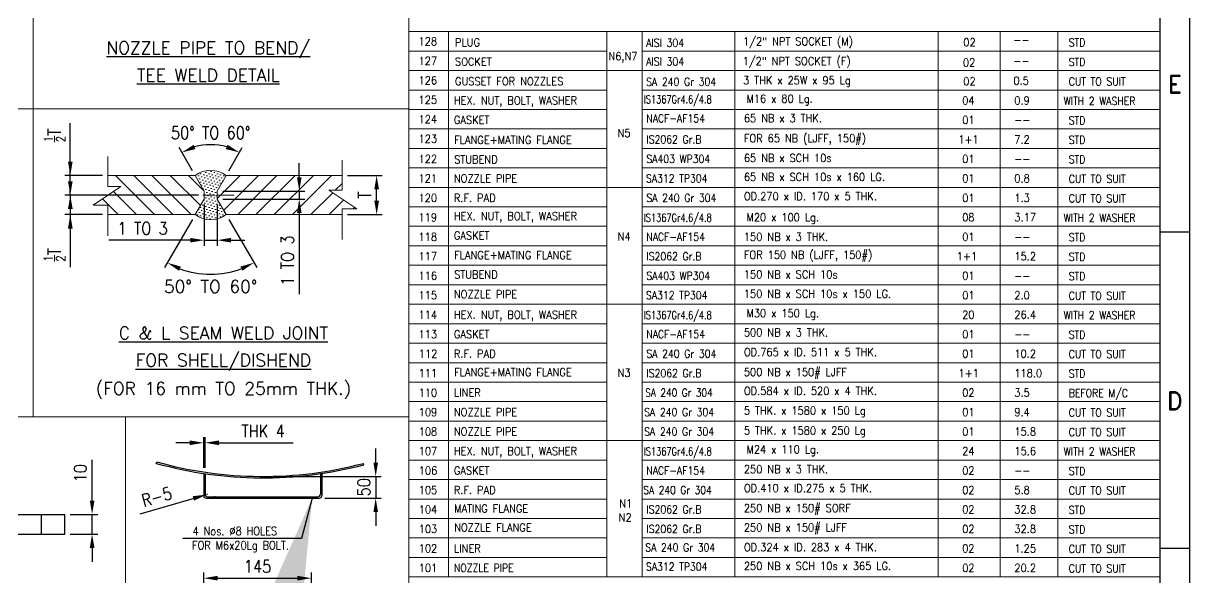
# Model space of a CAD drawing. Header units: millimetres. Extents: x 10144 to 11200, y -168 to 270.
# Drawn here: x 10528.5 to 10738.1, y 3.1 to 102.8 of the extents above; entities that cross this region are included whole.
import ezdxf
from ezdxf.enums import TextEntityAlignment as Align

# ---------------------------------------------------------------- set-up
doc = ezdxf.new("R2010")
doc.units = ezdxf.units.MM
doc.header["$LTSCALE"] = 3
for name, pattern in [('CENTER2', [1.125, 0.75, -0.125, 0.125, -0.125]), ('HIDDEN', [9.525, 6.35, -3.175]), ('PHANTOM2', [31.75, 15.875, -3.175, 3.175, -3.175, 3.175, -3.175])]:
    doc.linetypes.add(name, pattern=pattern)
doc.layers.get('0').update_dxf_attribs({"color": 5})
for name, color, linetype in [('BOD', 7, 'Continuous'), ('DIM', 6, 'Continuous'), ('Hid', 4, 'HIDDEN'), ('TEXT', 5, 'Continuous')]:
    doc.layers.add(name, color=color, linetype=linetype)
for name, color, linetype, lineweight in [('C_Center', 1, 'CENTER2', 9), ('E_Equipment', 5, 'Continuous', 13), ('Ha_Hatch', 1, 'Continuous', 5), ('P_Phantom', 9, 'PHANTOM2', 13), ('T_Text', 5, 'Continuous', 13), ('W_Weld', 2, 'WELD', 18)]:
    doc.layers.add(name, color=color, linetype=linetype, lineweight=lineweight)
doc.styles.add('BEV0', font='verdana.ttf', dxfattribs={"height": 4})
doc.styles.add('BEV00', font='romans.shx')
doc.styles.add('ISOCP3', font='isocp3.shx')
doc.styles.add('ROMAND', font='romand')
doc.styles.add('ROMANS', font='ROMANS.shx', dxfattribs={"width": 0.85})
doc.linetypes.add('WELD', pattern='A,0.004164,["x",ROMANS,S=0.004926,R=0,X=0,Y=-0.001649],0.008152', length=0.012316)
doc.dimstyles.new('MEGA_MM', dxfattribs={"dimtxt": 2, "dimasz": 2, "dimexe": 1, "dimexo": 1, "dimgap": 1, "dimtad": 1, "dimdec": 0, "dimzin": 0, "dimdsep": 46, "dimtxsty": 'ROMANS', "dimcen": 1, "dimclrd": 6, "dimclre": 6, "dimclrt": 5, "dimadec": 0, "dimazin": 0, "dimtfac": 1, "dimtdec": 0, "dimtmove": 0, "dimatfit": 3, "dimfxl": 1, "dimtolj": 1, "dimtzin": 0, "dimarcsym": 0})
doc.dimstyles.new('MEGA_STD', dxfattribs={"dimtxt": 2.5, "dimasz": 2.5, "dimexe": 1, "dimexo": 1, "dimgap": 1, "dimtad": 1, "dimdec": 1, "dimdsep": 46, "dimtxsty": 'ISOCP3', "dimcen": 1, "dimclrd": 6, "dimclre": 6, "dimclrt": 5, "dimadec": 0, "dimazin": 0, "dimtfac": 1, "dimtdec": 1, "dimtmove": 0, "dimatfit": 3, "dimfxl": 1, "dimtolj": 1, "dimarcsym": 0})
doc.dimstyles.new('MEGA_STD$0', dxfattribs={"dimtxt": 2.5, "dimasz": 2.5, "dimexe": 1, "dimexo": 1, "dimgap": 1, "dimtad": 1, "dimdec": 1, "dimdsep": 46, "dimtxsty": 'ISOCP3', "dimcen": 1, "dimclrd": 6, "dimclre": 6, "dimclrt": 5, "dimadec": 0, "dimazin": 0, "dimtfac": 1, "dimtdec": 1, "dimtmove": 0, "dimatfit": 3, "dimfxl": 1, "dimtolj": 1, "dimarcsym": 0})

# ---------------------------------------------------------------- blocks, each defined once
blk = doc.blocks.new('*D2731')
at = {"layer": 'Defpoints', "color": 0}
for p in [(10580.25, 3), (10560.89, -2.06), (10580.25, -2.06)]:
    blk.add_point(p, dxfattribs=at)
at = {"layer": 'E_Equipment', "color": 6, "linetype": 'ByBlock', "lineweight": -2}
for p, q in [((10560.89, -1.06), (10560.89, 4)), ((10563.39, 3), (10577.75, 3)), ((10580.25, -1.06), (10580.25, 4))]:
    blk.add_line(p, q, dxfattribs=at)
at = {"layer": 'E_Equipment', "color": 6}
for points in [[(10563.39, 3.41), (10563.39, 2.58), (10560.89, 3)], [(10577.75, 2.58), (10577.75, 3.41), (10580.25, 3)]]:
    blk.add_solid(points, dxfattribs=at)
at = {"layer": 'E_Equipment', "color": 5, "insert": (10570.57, 5.12), "char_height": 2.25, "attachment_point": 5, "style": 'ROMANS'}
blk.add_mtext('\\A1;145', dxfattribs=at)
blk = doc.blocks.new('*D2734')
at = {"layer": 'Defpoints', "color": 0}
for p in [(10561.43, 18.02), (10561.58, 18.06)]:
    blk.add_point(p, dxfattribs=at)
at = {"layer": 'E_Equipment', "color": 6, "linetype": 'ByBlock', "lineweight": -2}
for p, q in [((10549.46, 14.55), (10559.03, 17.33)), ((10561.58, 18.06), (10561.43, 18.02))]:
    blk.add_line(p, q, dxfattribs=at)
at = {"layer": 'E_Equipment', "color": 6}
blk.add_solid([(10559.15, 16.93), (10558.91, 17.73), (10561.43, 18.02)], dxfattribs=at)
at = {"layer": 'E_Equipment', "color": 5, "insert": (10552.45, 17.63), "char_height": 2.25, "attachment_point": 5, "rotation": 16.1447, "style": 'ROMANS'}
blk.add_mtext('\\A1;R-5', dxfattribs=at)
blk = doc.blocks.new('*D2735')
at = {"layer": 'Defpoints', "color": 0}
for p in [(10561.15, 27.34), (10560.89, 21.84), (10561.15, 21.84)]:
    blk.add_point(p, dxfattribs=at)
at = {"layer": 'E_Equipment', "color": 6, "linetype": 'ByBlock', "lineweight": -2}
for p, q in [((10558.39, 27.34), (10555.89, 27.34)), ((10560.89, 22.84), (10560.89, 28.34)), ((10560.89, 27.34), (10561.15, 27.34)), ((10561.15, 22.84), (10561.15, 28.34)), ((10563.65, 27.34), (10576.98, 27.34))]:
    blk.add_line(p, q, dxfattribs=at)
at = {"layer": 'E_Equipment', "color": 6}
for points in [[(10558.39, 26.92), (10558.39, 27.76), (10560.89, 27.34)], [(10563.65, 27.76), (10563.65, 26.92), (10561.15, 27.34)]]:
    blk.add_solid(points, dxfattribs=at)
at = {"layer": 'E_Equipment', "color": 5, "insert": (10571.57, 29.46), "char_height": 2.25, "attachment_point": 5, "style": 'ROMANS'}
blk.add_mtext('\\A1;THK 4', dxfattribs=at)
blk = doc.blocks.new('*D2736')
at = {"layer": 'Defpoints', "color": 0}
for p in [(10570.53, 21.29), (10581.69, 17.38), (10591.81, 17.38)]:
    blk.add_point(p, dxfattribs=at)
at = {"layer": 'E_Equipment', "color": 6, "linetype": 'ByBlock', "lineweight": -2}
for p, q in [((10591.81, 23.79), (10591.81, 26.29)), ((10571.53, 21.29), (10592.81, 21.29)), ((10591.81, 21.29), (10591.81, 17.38)), ((10582.69, 17.38), (10592.81, 17.38)), ((10591.81, 14.88), (10591.81, 12.38))]:
    blk.add_line(p, q, dxfattribs=at)
at = {"layer": 'E_Equipment', "color": 6}
for points in [[(10591.4, 23.79), (10592.23, 23.79), (10591.81, 21.29)], [(10592.23, 14.88), (10591.4, 14.88), (10591.81, 17.38)]]:
    blk.add_solid(points, dxfattribs=at)
at = {"layer": 'E_Equipment', "color": 5, "insert": (10589.69, 19.34), "char_height": 2.25, "attachment_point": 5, "rotation": 90, "style": 'ROMANS'}
blk.add_mtext('\\A1;50', dxfattribs=at)
blk = doc.blocks.new('*D2755')
at = {"layer": 'Defpoints', "color": 0}
for p in [(10563.31, 72.6), (10563.31, 71.16), (10578.07, 71.16)]:
    blk.add_point(p, dxfattribs=at)
at = {"layer": 'E_Equipment', "color": 6, "linetype": 'ByBlock', "lineweight": -2}
for p, q in [((10578.07, 75.1), (10578.07, 77.6)), ((10564.31, 72.6), (10579.07, 72.6)), ((10578.07, 72.6), (10578.07, 71.16)), ((10564.31, 71.16), (10579.07, 71.16)), ((10578.07, 68.66), (10578.07, 54.05))]:
    blk.add_line(p, q, dxfattribs=at)
at = {"layer": 'E_Equipment', "color": 6}
for points in [[(10577.66, 75.1), (10578.49, 75.1), (10578.07, 72.6)], [(10578.49, 68.66), (10577.66, 68.66), (10578.07, 71.16)]]:
    blk.add_solid(points, dxfattribs=at)
at = {"layer": 'E_Equipment', "color": 5, "insert": (10575.95, 60.11), "char_height": 2.25, "attachment_point": 5, "rotation": 90, "style": 'ROMANS'}
blk.add_mtext('\\A1;1 TO 3', dxfattribs=at)
blk = doc.blocks.new('*D2756')
at = {"layer": 'Defpoints', "color": 0}
for p in [(10563.94, 80.79), (10559.36, 75.4), (10564.92, 75.4), (10560.97, 72.6), (10563.31, 72.6)]:
    blk.add_point(p, dxfattribs=at)
at = {"layer": 'E_Equipment', "color": 6, "linetype": 'ByBlock', "lineweight": -2}
for p, q in [((10558.86, 76.26), (10556.46, 80.42)), ((10565.42, 76.26), (10567.82, 80.42))]:
    blk.add_line(p, q, dxfattribs=at)
blk.add_arc((10562.14, 70.57), 10.37, 73.8483, 106.1517, dxfattribs=at)
at = {"layer": 'E_Equipment', "color": 6}
for points in [[(10559.09, 80.92), (10559.42, 80.15), (10556.96, 79.55)], [(10564.86, 80.15), (10565.19, 80.92), (10567.32, 79.55)]]:
    blk.add_solid(points, dxfattribs=at)
at = {"layer": 'E_Equipment', "color": 5, "insert": (10562.14, 83.07), "char_height": 2.25, "attachment_point": 5, "style": 'ROMANS'}
blk.add_mtext('50%%D TO 60%%D', dxfattribs=at)
blk = doc.blocks.new('*D2757')
at = {"layer": 'Defpoints', "color": 0}
for p in [(10560.97, 71.16), (10563.31, 71.16), (10559.36, 68.36), (10564.92, 68.36), (10564.84, 57.87)]:
    blk.add_point(p, dxfattribs=at)
at = {"layer": 'E_Equipment', "color": 6, "linetype": 'ByBlock', "lineweight": -2}
for p, q in [((10558.86, 67.5), (10553.86, 58.85)), ((10565.42, 67.5), (10570.42, 58.85))]:
    blk.add_line(p, q, dxfattribs=at)
blk.add_arc((10562.14, 73.18), 15.55, 249.2198, 290.7802, dxfattribs=at)
at = {"layer": 'E_Equipment', "color": 6}
for points in [[(10556.8, 59.02), (10556.44, 58.27), (10554.36, 59.71)], [(10567.84, 58.27), (10567.48, 59.02), (10569.92, 59.71)]]:
    blk.add_solid(points, dxfattribs=at)
blk = doc.blocks.new('*D2758')
at = {"layer": 'Defpoints', "color": 0}
for p in [(10560.97, 71.16), (10563.31, 71.16), (10563.31, 63.77)]:
    blk.add_point(p, dxfattribs=at)
at = {"layer": 'E_Equipment', "color": 6, "linetype": 'ByBlock', "lineweight": -2}
for p, q in [((10560.97, 70.16), (10560.97, 62.77)), ((10563.31, 70.16), (10563.31, 62.77)), ((10558.47, 63.77), (10543.86, 63.77)), ((10560.97, 63.77), (10563.31, 63.77)), ((10565.81, 63.77), (10568.31, 63.77))]:
    blk.add_line(p, q, dxfattribs=at)
at = {"layer": 'E_Equipment', "color": 6}
for points in [[(10558.47, 63.35), (10558.47, 64.18), (10560.97, 63.77)], [(10565.81, 64.18), (10565.81, 63.35), (10563.31, 63.77)]]:
    blk.add_solid(points, dxfattribs=at)
at = {"layer": 'E_Equipment', "color": 5, "insert": (10549.92, 65.89), "char_height": 2.25, "attachment_point": 5, "style": 'ROMANS'}
blk.add_mtext('\\A1;1 TO 3', dxfattribs=at)
blk = doc.blocks.new('*D2759')
at = {"layer": 'Defpoints', "color": 0}
for p in [(10585.76, 75.4), (10591.98, 75.4), (10585.76, 68.36)]:
    blk.add_point(p, dxfattribs=at)
at = {"layer": 'E_Equipment', "color": 6, "linetype": 'ByBlock', "lineweight": -2}
for p, q in [((10586.76, 75.4), (10592.98, 75.4)), ((10591.98, 70.86), (10591.98, 72.9)), ((10586.76, 68.36), (10592.98, 68.36))]:
    blk.add_line(p, q, dxfattribs=at)
at = {"layer": 'E_Equipment', "color": 6}
for points in [[(10592.4, 72.9), (10591.56, 72.9), (10591.98, 75.4)], [(10591.56, 70.86), (10592.4, 70.86), (10591.98, 68.36)]]:
    blk.add_solid(points, dxfattribs=at)
at = {"layer": 'E_Equipment', "color": 5, "insert": (10589.85, 71.88), "char_height": 2.25, "attachment_point": 5, "rotation": 90, "style": 'ROMANS'}
blk.add_mtext('\\A1;T', dxfattribs=at)
blk = doc.blocks.new('*D2760')
at = {"layer": 'Defpoints', "color": 0}
for p in [(10560.97, 71.88), (10536.92, 68.36), (10543.68, 68.36)]:
    blk.add_point(p, dxfattribs=at)
at = {"layer": 'E_Equipment', "color": 6, "linetype": 'ByBlock', "lineweight": -2}
for p, q in [((10536.92, 74.38), (10536.92, 76.88)), ((10559.97, 71.88), (10535.92, 71.88)), ((10536.92, 71.88), (10536.92, 68.36)), ((10542.68, 68.36), (10535.92, 68.36)), ((10536.92, 65.86), (10536.92, 58.91))]:
    blk.add_line(p, q, dxfattribs=at)
at = {"layer": 'E_Equipment', "color": 6}
for points in [[(10536.5, 74.38), (10537.34, 74.38), (10536.92, 71.88)], [(10537.34, 65.86), (10536.5, 65.86), (10536.92, 68.36)]]:
    blk.add_solid(points, dxfattribs=at)
at = {"layer": 'E_Equipment', "color": 5, "insert": (10534.08, 61.14), "char_height": 2.25, "attachment_point": 5, "rotation": 90, "style": 'ROMANS'}
blk.add_mtext('\\A1;{\\H0.7x;\\S1/2;}T', dxfattribs=at)
blk = doc.blocks.new('*D2761')
at = {"layer": 'Defpoints', "color": 0}
for p in [(10536.92, 75.4), (10543.68, 75.4), (10560.97, 71.88)]:
    blk.add_point(p, dxfattribs=at)
at = {"layer": 'E_Equipment', "color": 6, "linetype": 'ByBlock', "lineweight": -2}
for p, q in [((10536.92, 77.9), (10536.92, 84.84)), ((10542.68, 75.4), (10535.92, 75.4)), ((10536.92, 71.88), (10536.92, 75.4)), ((10559.97, 71.88), (10535.92, 71.88)), ((10536.92, 69.38), (10536.92, 66.88))]:
    blk.add_line(p, q, dxfattribs=at)
at = {"layer": 'E_Equipment', "color": 6}
for points in [[(10536.5, 77.9), (10537.34, 77.9), (10536.92, 75.4)], [(10537.34, 69.38), (10536.5, 69.38), (10536.92, 71.88)]]:
    blk.add_solid(points, dxfattribs=at)
at = {"layer": 'E_Equipment', "color": 5, "insert": (10534.08, 82.62), "char_height": 2.25, "attachment_point": 5, "rotation": 90, "style": 'ROMANS'}
blk.add_mtext('\\A1;{\\H0.7x;\\S1/2;}T', dxfattribs=at)
blk = doc.blocks.new('A$C62B60EB5')
at = {"linetype": 'Continuous'}
blk.add_lwpolyline([(588.69, 5.31), (588.69, 414.69), (21.25, 414.69), (21.25, 5.31)], close=True, dxfattribs=at)
at = {"layer": 'BOD', "linetype": 'Continuous'}
for p, q in [((594, 233.02), (588.69, 233.02)), ((594, 176.09), (588.69, 176.09))]:
    blk.add_line(p, q, dxfattribs=at)
at = {"layer": 'BOD', "color": 1, "linetype": 'Continuous'}
blk.add_lwpolyline([(594, 420), (0, 420), (0, 0), (594, 0)], close=True, dxfattribs=at)
at = {"layer": 'Hid', "color": 5, "style": 'BEV0'}
for tag, p in [('TITLE', (510.45, 49.46)), ('CUSTOMER', (510.45, 42.89)), ('PROJECTNO', (510.45, 36.33))]:
    blk.add_attdef(tag, text='', height=2.92, dxfattribs=at).set_placement(p, align=Align.MIDDLE_LEFT)
at = {"layer": 'Hid', "color": 0, "style": 'BEV00'}
for tag, p in [('DRAWN', (473.39, 30.27)), ('CHECKED', (473.39, 24.72)), ('APPROVED', (473.39, 19.18)), ('DATE', (473.39, 13.63)), ('SCALE', (473.39, 8.09))]:
    blk.add_attdef(tag, text='', height=1.82, dxfattribs=at).set_placement(p, align=Align.MIDDLE_LEFT)
at = {"layer": 'Hid', "color": 1, "style": 'BEV0'}
blk.add_attdef('DWG', text='', height=2.92, dxfattribs=at).set_placement((517.9, 9.24), align=Align.MIDDLE_LEFT)
blk.add_attdef('0', text='', height=2.92, dxfattribs=at).set_placement((574.82, 9.24), align=Align.MIDDLE_CENTER)
at = {"layer": 'TEXT', "color": 7, "linetype": 'Continuous', "style": 'ROMAND'}
for s, p in [('E', (591.34, 259.58)), ('D', (591.34, 202.66))]:
    blk.add_text(s, height=3.19, dxfattribs=at).set_placement(p, align=Align.MIDDLE)
blk = doc.blocks.new('*D2857')
at = {"layer": 'Defpoints', "color": 0}
for p in [(10535.91, 14.46), (10540.84, 14.46), (10535.91, 10.93)]:
    blk.add_point(p, dxfattribs=at)
at = {"layer": 'E_Equipment', "color": 6, "linetype": 'ByBlock', "lineweight": -2}
for p, q in [((10540.84, 16.96), (10540.84, 24.28)), ((10536.91, 14.46), (10541.84, 14.46)), ((10540.84, 10.93), (10540.84, 14.46)), ((10536.91, 10.93), (10541.84, 10.93)), ((10540.84, 8.43), (10540.84, 5.93))]:
    blk.add_line(p, q, dxfattribs=at)
at = {"layer": 'E_Equipment', "color": 6}
for points in [[(10540.42, 16.96), (10541.26, 16.96), (10540.84, 14.46)], [(10541.26, 8.43), (10540.42, 8.43), (10540.84, 10.93)]]:
    blk.add_solid(points, dxfattribs=at)
at = {"layer": 'E_Equipment', "color": 5, "insert": (10538.72, 21.87), "char_height": 2.25, "attachment_point": 5, "rotation": 90, "style": 'ROMANS'}
blk.add_mtext('\\A1;10', dxfattribs=at)

msp = doc.modelspace()

# ---------------------------------------------------------------- hatches: boundary and pattern name
at = {"layer": 'Ha_Hatch'}
h = msp.add_hatch(dxfattribs=at)
h.set_pattern_fill('ANSI31', color=256, scale=0.73125, angle=270, style=0)
h.set_pattern_definition([(315, (10273.8794, 51.0442), (1.641703, 1.641703), [])])
h.paths.add_polyline_path([(10559.36, 75.4), (10543.68, 75.4), (10543.68, 73.42), (10546.03, 73.42), (10541.05, 70.08), (10543.68, 70.08), (10543.68, 68.36), (10559.36, 68.36), (10560.97, 71.16), (10560.97, 72.6)])
h = msp.add_hatch(dxfattribs=at)
h.set_pattern_fill('ANSI31', color=256, scale=0.73125, style=0)
h.set_pattern_definition([(45, (10273.8794, 51.0442), (-1.641703, 1.641703), [])])
h.paths.add_polyline_path([(10585.76, 75.4), (10564.92, 75.4), (10563.31, 72.6), (10563.31, 71.16), (10564.92, 68.36), (10585.76, 68.36), (10585.76, 69.42), (10588.39, 69.42), (10583.41, 72.76), (10585.76, 72.76)])
at = {"layer": 'W_Weld'}
h = msp.add_hatch(dxfattribs=at)
h.set_pattern_fill('DOTS', color=256, scale=0.3375, angle=45, style=0)
h.set_pattern_definition([(45, (8588.40056, -423.225), (-0.18942728, 0.56828183), [0, -0.53578125])])
h.paths.add_polyline_path([(10564.92, 75.4, 0.330846), (10559.36, 75.4), (10560.97, 72.6), (10560.97, 71.16), (10559.36, 68.36, 0.330846), (10564.92, 68.36), (10563.31, 71.16), (10563.31, 72.6)])

# ---------------------------------------------------------------- linework, layer by layer
at = {"lineweight": 0}
for p, q in [((10597.79, 101.28), (10732.79, 101.28)), ((10604.92, 3.22), (10604.92, 101.28)), ((10633.33, 3.22), (10633.33, 101.28)), ((10639.69, 3.22), (10639.69, 101.28)), ((10656.34, 3.22), (10656.34, 101.28)), ((10692.9, 3.22), (10692.9, 101.28)), ((10704.06, 3.22), (10704.06, 101.28)), ((10714.43, 101.28), (10714.43, 3.22)), ((10597.79, 94.27), (10732.79, 94.27)), ((10597.79, 3.22), (10597.79, 90.77)), ((10597.79, 73.26), (10732.79, 73.26)), ((10597.79, 52.25), (10732.79, 52.25)), ((10597.79, 27.74), (10732.79, 27.74)), ((10597.79, 3.22), (10732.79, 3.22))]:
    msp.add_line(p, q, dxfattribs=at)
at = {"color": 6, "lineweight": 0}
for p, q in [((10597.79, 97.78), (10633.34, 97.78)), ((10639.69, 97.78), (10732.79, 97.78)), ((10597.79, 90.77), (10633.33, 90.77)), ((10639.69, 90.77), (10732.79, 90.77)), ((10597.79, 87.27), (10633.33, 87.27)), ((10639.69, 87.27), (10732.79, 87.27)), ((10597.79, 83.77), (10633.33, 83.77)), ((10639.69, 83.77), (10732.79, 83.77)), ((10597.79, 80.27), (10633.33, 80.27)), ((10639.69, 80.27), (10732.79, 80.27)), ((10597.79, 76.76), (10633.33, 76.76)), ((10639.69, 76.76), (10732.79, 76.76)), ((10597.79, 69.76), (10633.33, 69.76)), ((10639.69, 69.76), (10732.79, 69.76)), ((10597.79, 66.26), (10633.33, 66.26)), ((10639.69, 66.26), (10732.79, 66.26)), ((10597.79, 62.76), (10633.33, 62.76)), ((10639.69, 62.76), (10732.79, 62.76)), ((10597.79, 59.25), (10633.33, 59.25)), ((10639.69, 59.25), (10732.79, 59.25)), ((10597.79, 55.75), (10633.33, 55.75)), ((10639.69, 55.75), (10732.79, 55.75)), ((10597.79, 48.75), (10633.33, 48.75)), ((10639.69, 48.75), (10732.79, 48.75)), ((10597.79, 45.25), (10633.33, 45.25)), ((10639.69, 45.25), (10732.79, 45.25)), ((10597.79, 41.74), (10633.33, 41.74)), ((10639.69, 41.74), (10732.79, 41.74)), ((10597.79, 38.24), (10633.33, 38.24)), ((10639.69, 38.24), (10732.79, 38.24)), ((10597.79, 34.74), (10633.33, 34.74)), ((10639.69, 34.74), (10732.79, 34.74)), ((10597.79, 31.24), (10633.33, 31.24)), ((10639.69, 31.24), (10732.79, 31.24)), ((10597.79, 24.23), (10633.33, 24.23)), ((10639.69, 24.23), (10732.79, 24.23)), ((10597.79, 20.73), (10633.33, 20.73)), ((10639.69, 20.73), (10732.79, 20.73)), ((10597.79, 17.23), (10633.33, 17.23)), ((10639.69, 17.23), (10732.79, 17.23)), ((10597.79, 13.73), (10633.33, 13.73)), ((10639.69, 13.73), (10732.79, 13.73)), ((10597.79, 10.23), (10633.33, 10.23)), ((10639.69, 10.23), (10732.79, 10.23)), ((10597.79, 6.72), (10633.33, 6.72)), ((10639.69, 6.72), (10732.79, 6.72))]:
    msp.add_line(p, q, dxfattribs=at)
for p, q in [((10552.38, 23.64), (10552.45, 23.89)), ((10589.68, 23.39), (10589.62, 23.64)), ((10560.89, 21.82), (10560.89, 17.81)), ((10561.15, 21.82), (10561.15, 18.06)), ((10581.86, 21.82), (10581.86, 18.06)), ((10582.12, 21.82), (10582.12, 17.81)), ((10561.32, 17.38), (10581.69, 17.38)), ((10561.58, 17.63), (10581.43, 17.63)), ((10562.52, 17.38), (10562.52, 17.63)), ((10562.86, 17.75), (10562.86, 17.25)), ((10563.2, 17.38), (10563.2, 17.63)), ((10502.42, 14.46), (10535.91, 14.46)), ((10531.77, 10.93), (10531.77, 14.46)), ((10535.91, 10.93), (10535.91, 14.46)), ((10502.42, 10.93), (10535.91, 10.93))]:
    msp.add_line(p, q)
for centre, radius, start, end in [((10571.5, 92.31), 71.28, 254.4348, 284.7772), ((10571.5, 92.31), 71.02, 254.4348, 284.7772), ((10561.32, 17.81), 0.427, 180, 270), ((10561.58, 18.06), 0.427, 180, 270), ((10581.43, 18.06), 0.427, 270, 0), ((10581.69, 17.81), 0.427, 270, 0)]:
    msp.add_arc(centre, radius, start, end)
at = {"layer": 'C_Center'}
msp.add_line((10560.73, 71.88), (10566.51, 71.88), dxfattribs=at)
at = {"layer": 'E_Equipment'}
for p, q in [((10597.79, -96.79), (10597.79, 246.91)), ((10530.22, 138.37), (10530.22, 32.02)), ((10165.36, 87.41), (10597.79, 87.41)), ((10543.68, 75.4), (10559.36, 75.4)), ((10559.36, 75.4), (10560.97, 72.6)), ((10564.92, 75.4), (10563.31, 72.6)), ((10585.76, 75.4), (10564.92, 75.4)), ((10560.97, 71.16), (10560.97, 72.6)), ((10563.31, 71.16), (10563.31, 72.6)), ((10559.36, 68.36), (10560.97, 71.16)), ((10564.92, 68.36), (10563.31, 71.16)), ((10543.68, 68.36), (10559.36, 68.36)), ((10585.76, 68.36), (10564.92, 68.36)), ((10409.57, 32.02), (10597.79, 32.02)), ((10546.84, 32.02), (10546.84, -63.06))]:
    msp.add_line(p, q, dxfattribs=at)
for centre, start, end in [((10562.14, 71.65), 53.3868, 126.6132), ((10562.14, 72.11), 233.3868, 306.6132)]:
    msp.add_arc(centre, 4.67, start, end, dxfattribs=at)
at = {"layer": 'P_Phantom', "ltscale": 0.5}
for points in [[(10543.68, 78.8), (10543.68, 73.42), (10546.03, 73.42), (10541.05, 70.08), (10543.68, 70.08), (10543.68, 64.54)], [(10585.76, 78.14), (10585.76, 72.76), (10583.41, 72.76), (10588.39, 69.42), (10585.76, 69.42), (10585.76, 63.87)]]:
    msp.add_lwpolyline(points, dxfattribs=at)

# ---------------------------------------------------------------- block references
msp.add_blockref('A$C62B60EB5', (10144.11, -167.78))

# ---------------------------------------------------------------- texts
at = {"layer": 'E_Equipment', "color": 5, "style": 'ROMANS', "width": 0.85}
for s, p in [('4 Nos. %%C8 HOLES ', (10558.9, 10.72)), ('FOR M6x20Lg BOLT.', (10558.8, 8.15))]:
    msp.add_text(s, height=1.512, dxfattribs=at).set_placement(p)
at = {"layer": 'T_Text', "style": 'ROMANS'}
msp.add_text('50%%D TO 60%%D', height=2.25, dxfattribs=at).set_placement((10562.14, 55.44), align=Align.MIDDLE)
at = {"layer": 'TEXT', "style": 'ROMAND'}
for s, p in [('%%UNOZZLE PIPE TO BEND/', (10561.72, 98.21)), ('%%UTEE WELD DETAIL', (10561.72, 93.44)), ('%%UC & L SEAM WELD JOINT', (10564.43, 47.08)), ('%%UFOR SHELL/DISHEND', (10564.43, 42.02)), ('(FOR 16 mm TO 25mm THK.)', (10564.43, 36.95))]:
    msp.add_text(s, height=2.25, dxfattribs=at).set_placement(p, align=Align.MIDDLE)
at = {"layer": 'TEXT', "lineweight": 5, "style": 'ROMANS'}
for s, height, width, p in [('128', 1.438, 0.9, (10599.51, 98.8)), ('PLUG', 1.438, 0.9, (10606.06, 98.62)), ('AISI 304', 1.438, 0.85, (10640.42, 98.54)), ('1/2" NPT SOCKET (M)', 1.4384, 0.9, (10657.84, 98.8)), ('02', 1.438, 0.9, (10697.42, 98.63)), ('--', 1.438, 0.9, (10706.43, 99.06)), ('STD', 1.438, 0.85, (10716.38, 98.59)), ('127', 1.438, 0.9, (10599.51, 95.29)), ('SOCKET', 1.438, 0.9, (10606.06, 95.15)), ('N6,N7', 1.438, 0.9, (10633.64, 96.13)), ('AISI 304', 1.438, 0.85, (10640.42, 95.16)), ('1/2" NPT SOCKET (F)', 1.4384, 0.9, (10657.77, 95.25)), ('02', 1.438, 0.9, (10697.35, 94.99)), ('STD', 1.438, 0.85, (10716.38, 95.09)), ('--', 1.438, 0.9, (10706.43, 95.26)), ('126', 1.438, 0.9, (10599.51, 91.79)), ('GUSSET FOR NOZZLES', 1.4384, 0.9, (10606.06, 91.62)), ('SA 240 Gr 304', 1.4384, 0.85, (10640.42, 91.54)), ('3 THK x 25W x 95 Lg', 1.4384, 0.9, (10657.84, 91.8)), ('02', 1.438, 0.9, (10697.42, 91.63)), ('0.5', 1.438, 0.9, (10706.43, 91.73)), ('CUT TO SUIT', 1.4384, 0.85, (10716.38, 91.58)), ('125', 1.438, 0.9, (10599.51, 88.29)), ('HEX. NUT, BOLT, WASHER', 1.4384, 0.9, (10605.87, 88.17)), ('IS1367Gr4.6/4.8', 1.4384, 0.75, (10640, 88.37)), ('M16 x 80 Lg.', 1.4384, 0.9, (10658.45, 88.49)), ('04', 1.438, 0.9, (10697.22, 88.17)), ('0.9', 1.438, 0.9, (10706.6, 88.17)), ('WITH 2 WASHER', 1.4384, 0.85, (10715.47, 88.08)), ('124', 1.438, 0.9, (10599.51, 84.79)), ('GASKET', 1.438, 0.9, (10605.87, 84.67)), ('NACF-AF154', 1.438, 0.85, (10640.46, 84.96)), ('65 NB x 3 THK.', 1.4384, 0.9, (10657.98, 84.99)), ('01', 1.438, 0.9, (10697.22, 84.67)), ('STD', 1.438, 0.85, (10716.38, 84.58)), ('--', 1.438, 0.9, (10706.6, 84.67)), ('123', 1.438, 0.9, (10599.51, 81.29)), ('FLANGE+MATING FLANGE', 1.4384, 0.9, (10605.91, 81.07)), ('N5', 1.438, 0.9, (10635.29, 82.32)), ('IS2062 Gr.B', 1.4384, 0.85, (10640.46, 81.16)), ('FOR 65 NB (LJFF, 150#)', 1.4384, 0.9, (10657.98, 81.38)), ('1+1', 1.438, 0.9, (10696.52, 81.16)), ('7.2', 1.438, 0.9, (10706.6, 81.16)), ('STD', 1.438, 0.85, (10716.38, 81.08)), ('122', 1.438, 0.9, (10599.51, 77.66)), ('STUBEND', 1.438, 0.9, (10605.91, 77.57)), ('SA403 WP304', 1.4384, 0.85, (10640.46, 77.66)), ('65 NB x SCH 10s', 1.4384, 0.9, (10657.98, 77.83)), ('01', 1.438, 0.9, (10697.22, 77.66)), ('--', 1.438, 0.9, (10706.6, 77.66)), ('STD', 1.438, 0.85, (10716.38, 77.58)), ('121', 1.438, 0.9, (10599.51, 74.16)), ('NOZZLE PIPE', 1.4384, 0.9, (10605.87, 74.16)), ('SA312 TP304', 1.4384, 0.85, (10640.38, 74.16)), ('65 NB x SCH 10s x 160 LG.', 1.4384, 0.9, (10657.98, 74.42)), ('01', 1.438, 0.9, (10697.22, 74.16)), ('0.8', 1.438, 0.9, (10706.6, 74.16)), ('CUT TO SUIT', 1.4384, 0.85, (10716.38, 74.07)), ('120', 1.438, 0.9, (10599.51, 70.65)), ('R.F. PAD', 1.438, 0.9, (10605.87, 70.66)), ('SA 240 Gr 304', 1.4384, 0.85, (10640.46, 70.66)), ('OD.270 x ID. 170 x 5 THK.', 1.4384, 0.9, (10657.98, 70.95)), ('01', 1.438, 0.9, (10697.22, 70.66)), ('1.3', 1.438, 0.9, (10706.6, 70.66)), ('CUT TO SUIT', 1.4384, 0.85, (10716.38, 70.57)), ('119', 1.438, 0.9, (10599.51, 67.15)), ('HEX. NUT, BOLT, WASHER', 1.4384, 0.9, (10605.87, 67.39)), ('IS1367Gr4.6/4.8', 1.4384, 0.75, (10640, 67.09)), ('M20 x 100 Lg.', 1.4384, 0.9, (10658.45, 67.16)), ('08', 1.438, 0.9, (10697.22, 67.16)), ('3.17', 1.438, 0.9, (10706.6, 67.16)), ('WITH 2 WASHER', 1.4384, 0.85, (10715.47, 67.07)), ('118', 1.438, 0.9, (10599.51, 63.65)), ('GASKET', 1.438, 0.9, (10605.87, 63.89)), ('N4', 1.438, 0.9, (10635.29, 63.73)), ('NACF-AF154', 1.438, 0.85, (10640.46, 63.65)), ('150 NB x 3 THK.', 1.4384, 0.9, (10657.98, 63.65)), ('01', 1.438, 0.9, (10697.22, 63.65)), ('STD', 1.438, 0.85, (10716.38, 63.57)), ('--', 1.438, 0.9, (10706.6, 63.65)), ('117', 1.438, 0.9, (10599.51, 60.15)), ('FLANGE+MATING FLANGE', 1.4384, 0.9, (10605.91, 60.37)), ('IS2062 Gr.B', 1.4384, 0.85, (10640.46, 60.15)), ('FOR 150 NB (LJFF, 150#)', 1.4384, 0.9, (10657.98, 60.42)), ('1+1', 1.438, 0.9, (10696.25, 60.15)), ('15.2', 1.438, 0.9, (10706.6, 60.15)), ('STD', 1.438, 0.85, (10716.38, 60.07)), ('116', 1.438, 0.9, (10599.51, 56.65)), ('STUBEND', 1.438, 0.9, (10605.91, 56.88)), ('SA403 WP304', 1.4384, 0.85, (10640.46, 56.65)), ('150 NB x SCH 10s', 1.4384, 0.9, (10657.98, 56.89)), ('01', 1.438, 0.9, (10697.22, 56.65)), ('--', 1.438, 0.9, (10706.6, 56.65)), ('STD', 1.438, 0.85, (10716.38, 56.56)), ('115', 1.438, 0.9, (10599.51, 53.15)), ('NOZZLE PIPE', 1.4384, 0.9, (10605.87, 53.33)), ('SA312 TP304', 1.4384, 0.85, (10640.38, 53.15)), ('150 NB x SCH 10s x 150 LG.', 1.4384, 0.9, (10657.98, 53.4)), ('01', 1.438, 0.9, (10697.22, 53.15)), ('2.0', 1.438, 0.9, (10706.6, 53.15)), ('CUT TO SUIT', 1.4384, 0.85, (10716.38, 53.06)), ('114', 1.438, 0.9, (10599.51, 49.65)), ('HEX. NUT, BOLT, WASHER', 1.4384, 0.9, (10605.87, 49.65)), ('IS1367Gr4.6/4.8', 1.4384, 0.75, (10640, 49.58)), ('M30 x 150 Lg.', 1.4384, 0.9, (10658.45, 49.92)), ('20', 1.438, 0.9, (10697.22, 49.65)), ('26.4', 1.438, 0.9, (10706.6, 49.65)), ('WITH 2 WASHER', 1.4384, 0.85, (10715.47, 49.56)), ('113', 1.438, 0.9, (10599.51, 46.14)), ('GASKET', 1.438, 0.9, (10605.87, 46.14)), ('NACF-AF154', 1.438, 0.85, (10640.46, 46.14)), ('500 NB x 3 THK.', 1.4384, 0.9, (10657.98, 46.47)), ('01', 1.438, 0.9, (10697.22, 46.14)), ('--', 1.438, 0.9, (10706.6, 46.14)), ('STD', 1.438, 0.85, (10716.38, 46.06)), ('112', 1.438, 0.9, (10599.55, 42.64)), ('R.F. PAD', 1.438, 0.9, (10605.87, 42.64)), ('SA 240 Gr 304', 1.4384, 0.85, (10640.46, 42.64)), ('OD.765 x ID. 511 x 5 THK.', 1.4384, 0.9, (10657.98, 42.93)), ('01', 1.438, 0.9, (10697.22, 42.64)), ('10.2', 1.438, 0.9, (10706.6, 42.64)), ('CUT TO SUIT', 1.4384, 0.85, (10716.38, 42.56)), ('111', 1.438, 0.9, (10599.54, 39.14)), ('FLANGE+MATING FLANGE', 1.4384, 0.9, (10605.91, 39.31)), ('N3', 1.438, 0.9, (10635.29, 39.21)), ('IS2062 Gr.B', 1.4384, 0.85, (10640.46, 39.14)), ('500 NB x 150# LJFF', 1.4384, 0.9, (10657.98, 39.34)), ('1+1', 1.438, 0.9, (10696.57, 39.14)), ('118.0', 1.438, 0.9, (10706.6, 39.14)), ('STD', 1.438, 0.85, (10716.38, 39.05)), ('110', 1.438, 0.9, (10599.54, 35.63)), ('LINER', 1.438, 0.9, (10605.87, 35.64)), ('SA 240 Gr 304', 1.4384, 0.82, (10640.25, 35.64)), ('OD.584 x ID. 520 x 4 THK.', 1.4384, 0.9, (10657.98, 35.95)), ('02', 1.438, 0.9, (10697.22, 35.64)), ('3.5', 1.438, 0.9, (10706.6, 35.64)), ('BEFORE M/C', 1.438, 0.85, (10716.38, 35.55)), ('109', 1.438, 0.9, (10599.54, 32.13)), ('NOZZLE PIPE', 1.4384, 0.9, (10605.87, 32.14)), ('SA 240 Gr 304', 1.4384, 0.85, (10640.06, 32.14)), ('5 THK. x 1580 x 150 Lg', 1.4384, 0.9, (10657.98, 32.41)), ('01', 1.438, 0.9, (10697.22, 32.14)), ('9.4', 1.438, 0.9, (10706.6, 32.14)), ('CUT TO SUIT', 1.4384, 0.85, (10716.38, 32.05)), ('108', 1.438, 0.9, (10599.54, 28.63)), ('NOZZLE PIPE', 1.4384, 0.9, (10605.87, 28.63)), ('SA 240 Gr 304', 1.4384, 0.85, (10640.06, 28.63)), ('5 THK. x 1580 x 250 Lg', 1.4384, 0.9, (10657.98, 28.82)), ('01', 1.438, 0.9, (10697.22, 28.63)), ('15.8', 1.438, 0.9, (10706.6, 28.63)), ('CUT TO SUIT', 1.4384, 0.85, (10716.38, 28.55)), ('107', 1.438, 0.9, (10599.54, 25.13)), ('HEX. NUT, BOLT, WASHER', 1.4384, 0.9, (10605.87, 25.13)), ('IS1367Gr4.6/4.8', 1.4384, 0.75, (10640, 25.07)), ('M24 x 110 Lg.', 1.4384, 0.9, (10658.45, 25.44)), ('24', 1.438, 0.9, (10697.22, 25.13)), ('15.6', 1.438, 0.9, (10706.6, 25.13)), ('WITH 2 WASHER', 1.4384, 0.85, (10715.47, 25.05)), ('106', 1.438, 0.9, (10599.55, 21.63)), ('GASKET', 1.438, 0.9, (10605.87, 21.63)), ('NACF-AF154', 1.438, 0.85, (10640.46, 21.63)), ('250 NB x 3 THK.', 1.4384, 0.9, (10657.98, 21.87)), ('02', 1.438, 0.9, (10697.22, 21.63)), ('--', 1.438, 0.9, (10706.6, 21.63)), ('STD', 1.438, 0.85, (10716.38, 21.54)), ('105', 1.438, 0.9, (10599.54, 18.12)), ('R.F. PAD', 1.438, 0.9, (10605.87, 18.13)), ('SA 240 Gr 304', 1.4384, 0.83, (10639.92, 18.13)), ('OD.410 x ID.275 x 5 THK.', 1.4384, 0.9, (10657.98, 18.47)), ('02', 1.438, 0.9, (10697.22, 18.13)), ('5.8', 1.438, 0.9, (10706.6, 18.13)), ('CUT TO SUIT', 1.4384, 0.85, (10716.38, 18.04)), ('N1', 1.438, 0.9, (10635.58, 15.71)), ('104', 1.438, 0.9, (10599.54, 14.62)), ('MATING FLANGE', 1.4384, 0.9, (10605.91, 14.79)), ('IS2062 Gr.B', 1.4384, 0.85, (10640.46, 14.63)), ('250 NB x 150# SORF', 1.4384, 0.9, (10657.98, 14.87)), ('02', 1.438, 0.9, (10697.22, 14.63)), ('32.8', 1.438, 0.9, (10706.6, 14.63)), ('STD', 1.438, 0.85, (10716.38, 14.54)), ('NOZZLE FLANGE', 1.4384, 0.9, (10605.91, 11.38)), ('N2', 1.438, 0.9, (10635.49, 13.2)), ('250 NB x 150# LJFF', 1.4384, 0.9, (10657.98, 11.39)), ('103', 1.438, 0.9, (10599.54, 11.12)), ('IS2062 Gr.B', 1.4384, 0.85, (10640.46, 11.12)), ('02', 1.438, 0.9, (10697.22, 11.12)), ('32.8', 1.438, 0.9, (10706.6, 11.12)), ('STD', 1.438, 0.85, (10716.38, 11.04)), ('102', 1.438, 0.9, (10599.54, 7.62)), ('LINER', 1.438, 0.9, (10605.87, 7.62)), ('SA 240 Gr 304', 1.4384, 0.85, (10640.25, 7.81)), ('OD.324 x ID. 283 x 4 THK.', 1.4384, 0.9, (10657.98, 7.83)), ('02', 1.438, 0.9, (10697.22, 7.62)), ('1.25', 1.438, 0.9, (10706.6, 7.62)), ('CUT TO SUIT', 1.4384, 0.85, (10716.38, 7.54)), ('101', 1.438, 0.9, (10599.54, 4.12)), ('NOZZLE PIPE', 1.4384, 0.85, (10605.87, 4.12)), ('SA312 TP304', 1.4384, 0.85, (10640.38, 4.35)), ('250 NB x SCH 10s x 365 LG.', 1.4384, 0.9, (10657.98, 4.47)), ('02', 1.438, 0.9, (10697.22, 4.12)), ('20.2', 1.438, 0.9, (10706.6, 4.12)), ('CUT TO SUIT', 1.4384, 0.85, (10716.38, 4.03))]:
    msp.add_text(s, height=height, dxfattribs=dict(at, width=width)).set_placement(p)

# ---------------------------------------------------------------- dimensions: what is measured, and where the dimension line sits
at = {"layer": 'E_Equipment'}
dim = msp.add_angular_dim_2l(base=(10563.94, 80.79), line1=((10564.92, 75.4), (10563.31, 72.6)), line2=((10559.36, 75.4), (10560.97, 72.6)), text='50%%D TO 60%%D', dimstyle='MEGA_STD', override={"dimtxt": 2.25, "dimtxsty": 'ROMANS', "dimfxl": 2, "dimarcsym": 1}, dxfattribs=at)
dim.commit()
dim.dimension.update_dxf_attribs({"geometry": '*D2756', "text_midpoint": (10562.14, 80.94), "dimtype": 162})
for base, p1, p2, angle, text, picture, middle in [((10536.92, 75.4), (10560.97, 71.88), (10543.68, 75.4), 90, '{\\H0.7x;\\S1/2;}T', '*D2761', (10534.08, 82.62)), ((10578.07, 71.16), (10563.31, 72.6), (10563.31, 71.16), 90, '1 TO 3', '*D2755', (10575.95, 60.11)), ((10536.92, 68.36), (10560.97, 71.88), (10543.68, 68.36), 270, '{\\H0.7x;\\S1/2;}T', '*D2760', (10534.08, 61.14)), ((10591.98, 75.4), (10585.76, 68.36), (10585.76, 75.4), 90, 'T', '*D2759', (10589.85, 71.88))]:
    dim = msp.add_linear_dim(base=base, p1=p1, p2=p2, angle=angle, text=text, dimstyle='MEGA_STD$0', override={"dimtxt": 2.25, "dimtxsty": 'ROMANS', "dimfxl": 2, "dimarcsym": 1}, dxfattribs=at)
    dim.commit()
    dim.dimension.update_dxf_attribs({"geometry": picture, "text_midpoint": middle})
for base, p1, p2, text, picture, middle in [((10563.31, 63.77), (10560.97, 71.16), (10563.31, 71.16), '1 TO 3', '*D2758', (10549.92, 63.77)), ((10561.15, 27.34), (10560.89, 21.84), (10561.15, 21.84), 'THK 4', '*D2735', (10571.57, 27.34)), ((10580.25, 3), (10560.89, -2.06), (10580.25, -2.06), '145', '*D2731', (10570.57, 3))]:
    dim = msp.add_linear_dim(base=base, p1=p1, p2=p2, text=text, dimstyle='MEGA_STD$0', override={"dimtxt": 2.25, "dimtxsty": 'ROMANS', "dimfxl": 2, "dimarcsym": 1}, dxfattribs=at)
    dim.commit()
    dim.dimension.update_dxf_attribs({"geometry": picture, "text_midpoint": middle, "dimtype": 160})
dim = msp.add_angular_dim_2l(base=(10564.84, 57.87), line1=((10564.92, 68.36), (10563.31, 71.16)), line2=((10559.36, 68.36), (10560.97, 71.16)), text=' ', dimstyle='MEGA_STD', override={"dimtxt": 2.25, "dimtxsty": 'ROMANS', "dimfxl": 2, "dimarcsym": 1}, dxfattribs=at)
dim.commit()
dim.dimension.update_dxf_attribs({"geometry": '*D2757', "text_midpoint": (10564.84, 57.87)})
for base, p1, p2, text, picture, middle in [((10591.81, 17.38), (10570.53, 21.29), (10581.69, 17.38), '50', '*D2736', (10591.81, 19.34)), ((10540.84, 14.46), (10535.91, 10.93), (10535.91, 14.46), '10', '*D2857', (10540.84, 21.87))]:
    dim = msp.add_linear_dim(base=base, p1=p1, p2=p2, angle=90, text=text, dimstyle='MEGA_STD$0', override={"dimtxt": 2.25, "dimtxsty": 'ROMANS', "dimfxl": 2, "dimarcsym": 1}, dxfattribs=at)
    dim.commit()
    dim.dimension.update_dxf_attribs({"geometry": picture, "text_midpoint": middle, "dimtype": 160})
dim = msp.add_radius_dim(center=(10561.58, 18.06), mpoint=(10561.43, 18.02), text='R-5', dimstyle='MEGA_STD', override={"dimtxt": 2.25, "dimtxsty": 'ROMANS', "dimfxl": 2, "dimarcsym": 1}, dxfattribs=at)
dim.commit()
dim.dimension.update_dxf_attribs({"geometry": '*D2734', "text_midpoint": (10552.45, 17.63)})

# ---------------------------------------------------------------- leaders
at = {"layer": 'DIM'}
msp.add_leader([(10580.38, 17.38), (10578.48, 10.11), (10557.12, 10.11)], dimstyle='MEGA_MM', override={"dimscale": 37, "dimtxt": 2.5, "dimfxl": 1.5, "dimarcsym": 1}, dxfattribs=at)

doc.saveas('drawing.dxf')
